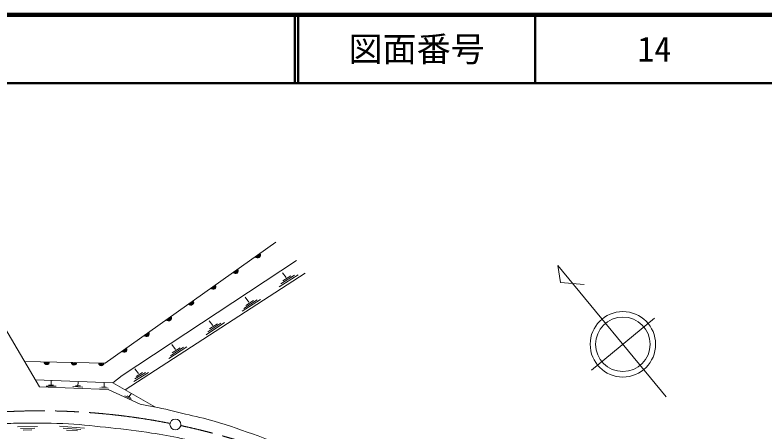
# Model space of a CAD drawing. Units: millimetres, scale not verified. Extents: x 40000 to 680000, y 20000 to 380000.
# Drawn here: x 467674 to 577588, y 318924 to 380000 of the extents above; entities that cross this region are included whole.
import ezdxf
from ezdxf.enums import TextEntityAlignment as Align

# ---------------------------------------------------------------- set-up
doc = ezdxf.new("R2010")
doc.units = ezdxf.units.MM
doc.header["$LTSCALE"] = 1000
doc.linetypes.add('CHAIN', pattern=[18.5, 12, -1.5, 3.5, -1.5])
for name, color, linetype, lineweight in [('M-BGD', 7, 'Continuous', 13), ('M-BMK', 2, 'CHAIN', 13), ('M-BMK-SRVR', 3, 'Continuous', 13), ('M-TTL', 2, 'Continuous', 140), ('M-TTL-LINE', 7, 'Continuous', 50)]:
    doc.layers.add(name, color=color, linetype=linetype, lineweight=lineweight)
doc.layers.add('M-TTL-TXT', color=7, linetype='Continuous')
doc.styles.add('ＭＳ ゴシック', font='')
doc.styles.get('ＭＳ ゴシック').set_extended_font_data('MS Gothic')

# ---------------------------------------------------------------- blocks, each defined once
blk = doc.blocks.new('ﾌﾟﾛｯﾄﾏｰｸ-02')
at = {"color": 3, "linetype": 'Continuous', "lineweight": 13}
blk.add_circle((0, 0), 0.5, dxfattribs=at)

msp = doc.modelspace()

# ---------------------------------------------------------------- linework, layer by layer
at = {"layer": 'M-BGD'}
for p, q in [((480915, 328898), (505970, 346640)), ((483820, 324969), (510252, 342073)), ((509252, 341873), (506439, 340095)), ((507482, 341457), (506938, 342165)), ((508714, 341796), (506705, 340526)), ((508176, 341719), (506970, 340957)), ((502011, 337853), (501460, 338573)), ((503722, 338248), (501034, 336497)), ((503200, 338178), (501280, 336927)), ((502679, 338108), (501527, 337357)), ((498408, 334846), (495741, 333061)), ((497892, 334763), (495986, 333488)), ((496713, 334412), (496171, 335100)), ((497375, 334680), (496232, 333915)), ((492914, 331293), (490261, 329550)), ((492404, 331225), (490509, 329980)), ((491238, 330904), (490714, 331627)), ((491894, 331157), (490757, 330410)), ((469069, 329141), (480915, 328898)), ((485818, 327344), (485247, 328065)), ((487290, 327524), (485109, 326204)), ((486835, 327516), (485277, 326573)), ((486381, 327507), (485446, 326942)), ((473702, 325493), (472244, 325525)), ((473340, 325658), (472611, 325674)), ((472975, 325666), (472984, 326294)), ((477637, 325385), (476148, 325451)), ((477276, 325542), (476532, 325574)), ((476904, 325558), (476952, 326118)), ((481054, 325375), (480438, 325411)), ((480746, 325393), (480782, 326028)), ((481354, 325199), (480121, 325270)), ((484384, 323954), (484741, 324391)), ((484783, 323595), (483806, 324095)), ((484628, 323829), (484140, 324079)), ((468051, 319562), (470989, 319593)), ((468474, 319315), (470572, 319337)), ((468897, 319068), (470156, 319082)), ((474214, 319629), (477886, 319347)), ((474733, 319344), (477357, 319143)), ((475253, 319059), (476827, 318939))]:
    msp.add_line(p, q, dxfattribs=at)
for points in [[(458733, 346640), (471259, 325434), (481333, 325013), (486037, 322852)], [(469069, 329141), (480915, 328898), (505970, 346640)], [(482038, 325992), (483411, 327055), (508982, 343955)], [(470667, 326435), (482038, 325992), (488175, 322470)]]:
    msp.add_lwpolyline(points, dxfattribs=at)
for centre, radius, start, end in [((503298, 344747), 400, 215.30215, 35.30215), ((503298, 344747), 300, 215.30215, 35.30215), ((503298, 344747), 200, 215.30215, 35.30215), ((503298, 344747), 100, 215.30215, 35.30215), ((500033, 342436), 400, 215.30215, 35.30215), ((500033, 342436), 300, 215.30215, 35.30215), ((500033, 342436), 200, 215.30215, 35.30215), ((500033, 342436), 100, 215.30215, 35.30215), ((496769, 340124), 400, 215.30215, 35.30215), ((496769, 340124), 300, 215.30215, 35.30215), ((496769, 340124), 200, 215.30215, 35.30215), ((496769, 340124), 100, 215.30215, 35.30215), ((493504, 337813), 400, 215.30215, 35.30215), ((493504, 337813), 300, 215.30215, 35.30215), ((493504, 337813), 200, 215.30215, 35.30215), ((493504, 337813), 100, 215.30215, 35.30215), ((490240, 335501), 400, 215.30215, 35.30215), ((490240, 335501), 300, 215.30215, 35.30215), ((490240, 335501), 200, 215.30215, 35.30215), ((490240, 335501), 100, 215.30215, 35.30215), ((486975, 333190), 400, 215.30215, 35.30215), ((486975, 333190), 300, 215.30215, 35.30215), ((486975, 333190), 200, 215.30215, 35.30215), ((486975, 333190), 100, 215.30215, 35.30215), ((483711, 330878), 400, 215.30215, 35.30215), ((483711, 330878), 300, 215.30215, 35.30215), ((483711, 330878), 200, 215.30215, 35.30215), ((483711, 330878), 100, 215.30215, 35.30215), ((472343, 329074), 400, 178.82599, 358.82599), ((472343, 329074), 300, 178.82599, 358.82599), ((472343, 329074), 200, 178.82599, 358.82599), ((472343, 329074), 100, 178.82599, 358.82599), ((476342, 328992), 400, 178.82599, 358.82599), ((476342, 328992), 300, 178.82599, 358.82599), ((476342, 328992), 200, 178.82599, 358.82599), ((476342, 328992), 100, 178.82599, 358.82599), ((480341, 328910), 400, 178.82599, 358.82599), ((480341, 328910), 300, 178.82599, 358.82599), ((480341, 328910), 200, 178.82599, 358.82599), ((480341, 328910), 100, 178.82599, 358.82599)]:
    msp.add_arc(centre, radius, start, end, dxfattribs=at)
for points, knots in [([(486037, 322852), (486704, 322735), (487373, 322634), (488036, 322499), (489599, 322179), (491146, 321788), (492698, 321417), (494095, 321083), (495504, 320789), (496884, 320386), (499064, 319750), (501200, 318969), (503336, 318199), (505337, 317477), (507329, 316729), (509297, 315921), (511542, 315000), (513770, 314035), (515962, 312995), (517730, 312156), (519477, 311268), (521192, 310324), (523495, 309055), (525757, 307710), (527979, 306305), (529398, 305408), (530796, 304478), (532154, 303492), (533553, 302476), (534940, 301439), (536240, 300299), (536898, 299723), (537488, 299074), (538113, 298461)], [0, 0, 0, 0, 1, 1, 1, 2, 2, 2, 3, 3, 3, 4, 4, 4, 5, 5, 5, 6, 6, 6, 7, 7, 7, 8, 8, 8, 9, 9, 9, 10, 10, 10, 11, 11, 11, 11]), ([(461096, 319748), (462525, 319825), (463954, 319920), (465384, 319980), (466490, 320026), (467596, 320069), (468703, 320077), (470980, 320093), (473261, 320096), (475535, 319973), (477605, 319860), (479666, 319619), (481727, 319392), (483730, 319172), (485737, 318963), (487725, 318633), (490618, 318153), (493509, 317617), (496343, 316862), (498351, 316327), (500307, 315605), (502267, 314912), (504786, 314021), (507301, 313108), (509766, 312075), (512430, 310959), (515066, 309768), (517636, 308448), (519623, 307427), (521578, 306333), (523463, 305133), (525725, 303692), (527906, 302120), (530026, 300478), (532213, 298784), (534322, 296986), (536367, 295123), (538417, 293256), (540324, 291237), (542303, 289294)], [0, 0, 0, 0, 1, 1, 1, 2, 2, 2, 3, 3, 3, 4, 4, 4, 5, 5, 5, 6, 6, 6, 7, 7, 7, 8, 8, 8, 9, 9, 9, 10, 10, 10, 11, 11, 11, 12, 12, 12, 13, 13, 13, 13])]:
    msp.add_open_spline(points, degree=3, knots=knots, dxfattribs=at)
at = {"layer": 'M-BMK'}
for start, end in [(78.89943, 98.89195), (42.96693, 77.97028)]:
    msp.add_arc((471433, 223227), 98664, start, end, dxfattribs=at)
at = {"layer": 'M-BMK-SRVR'}
for p, q in [((563237, 323934), (547347, 343234)), ((547347, 343234), (547742, 340710)), ((547742, 340710), (551197, 340446)), ((561513, 335468), (552249, 327841))]:
    msp.add_line(p, q, dxfattribs=at)
for radius in [4800, 4000]:
    msp.add_circle((556881, 331654), radius, dxfattribs=at)
at = {"layer": 'M-TTL'}
msp.add_line((680000, 380000), (40000, 380000), dxfattribs=at)
at = {"layer": 'M-TTL-LINE'}
for p, q in [((508747, 380000), (508747, 370000)), ((509247, 380000), (509247, 370000)), ((543997, 380000), (543997, 370000)), ((40000, 370000), (680000, 370000))]:
    msp.add_line(p, q, dxfattribs=at)

# ---------------------------------------------------------------- block references
at = {"layer": 'M-BMK-SRVR', "xscale": 1600, "yscale": 1600, "rotation": 90}
msp.add_blockref('ﾌﾟﾛｯﾄﾏｰｸ-02', (491213, 319887), dxfattribs=at)

# ---------------------------------------------------------------- texts
at = {"layer": 'M-TTL-TXT', "style": 'ＭＳ ゴシック'}
for s, p in [('図面番号', (526622, 375000)), ('14', (561497, 375000))]:
    msp.add_text(s, height=3666, dxfattribs=at).set_placement(p, align=Align.MIDDLE_CENTER)

doc.saveas('drawing.dxf')
